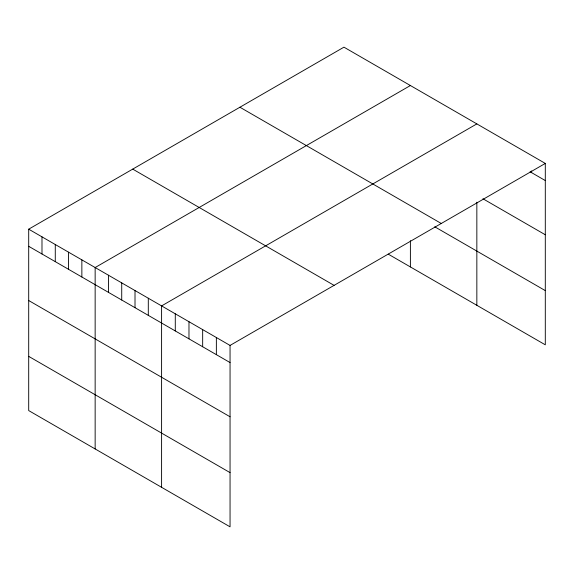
<?xml version="1.0" encoding="UTF-8"?>
<svg xmlns="http://www.w3.org/2000/svg" width="574" height="574" viewBox="0 0 574 574"><rect width="100%" height="100%" fill="white"/><g stroke="black" fill="none" stroke-linecap="round" stroke-linejoin="round"><path stroke-width="0.86" d="M28.7 229.177L230.052 345.426L230.052 526.832L28.7 410.582L28.7 229.177L343.948 47.168L545.3 163.418L545.3 344.823L388.246 254.146M410.396 85.533L95.148 267.541L95.148 448.94M476.843 123.898L161.595 305.906L161.595 487.304M230.052 345.426L545.3 163.418M530.089 171.777L545.3 180.559M482.928 198.755L545.3 234.766M239.918 107.23L441.27 223.48M434.755 226.795L545.3 290.616M132.73 169.115L334.082 285.364M28.7 246.311L230.052 362.56M28.7 300.525L230.052 416.774M28.7 356.368L230.052 472.624M531.61 170.937L531.61 172.652M476.843 202.22L476.843 305.296M410.396 240.678L410.396 266.932M216.362 337.526L216.362 354.66M202.665 329.62L202.665 346.753M188.975 321.713L188.975 338.847M175.285 313.806L175.285 330.947M148.3 298.229L148.3 315.363M135.012 290.559L135.012 307.693M121.724 282.889L121.724 300.023M108.436 275.211L108.436 292.345M81.86 259.871L81.86 277.005M68.564 252.194L68.564 269.328M55.276 244.524L55.276 261.658M41.988 236.854L41.988 253.988"/></g></svg>
